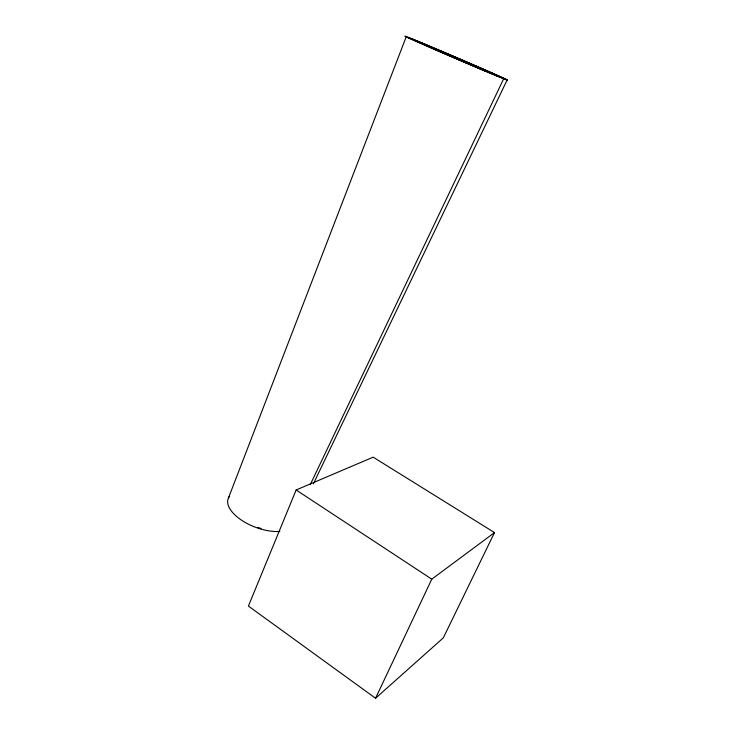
<?xml version="1.0" encoding="UTF-8"?>
<svg xmlns="http://www.w3.org/2000/svg" width="735" height="735" viewBox="0 0 735 735"><rect width="100%" height="100%" fill="white"/><g stroke="black" fill="none" stroke-linecap="round" stroke-linejoin="round"><path stroke-width="1.1" d="M406.244 36.75L227.997 499.184A35.445 17.061 20.8 0 0 243.193 521.262A35.445 17.061 20.8 0 0 279.879 531.442M296.141 489.969L248.412 606.072L375.557 698.25L443.306 637.87L494.499 532.581L373.159 457.161L296.141 489.969L431.776 579.171L494.499 532.581M375.557 698.25L431.776 579.171M310.216 484.733L503.723 78.663M313.404 483.768L507.15 79.968A55.107 0.579 23.2 0 0 437.288 49.42A55.107 0.579 23.2 0 0 426.226 45.781A55.107 0.579 23.2 0 0 507.15 79.968M497.255 75.742L495.105 74.602M433.99 48.372L431.62 47.279M433.126 48.014L438.216 50.145M430.333 46.902L427.889 46.029L441.34 52.084M490.3 72.967L499.093 76.532L490.842 72.682M496.612 75.586L475.784 66.894M432.217 47.665L428.551 46.14M417.186 41.059L420.852 42.556A53.251 0.56 23.2 0 1 500.434 76.734A53.251 0.56 23.2 0 1 462.894 61.565A53.251 0.56 23.2 0 1 409.23 37.862L417.893 41.592M436.847 49.539L444.721 52.856M426.034 45.083L428.983 46.333M443.71 52.405L460.771 59.654M484.916 70.762L466.863 63.1M419.602 42.088L412.206 39.056L415.606 40.6M419.373 41.978L425.179 44.458M451.804 55.814L469.619 63.412M423.296 43.916L426.282 45.193M420.337 42.667L423.332 43.944M457.354 59.057L467.047 63.201M469.316 63.311L478.237 67.142M425.014 44.394L427.935 45.653M417.526 41.445L420.512 42.731M448.139 55.079L457.694 59.177M477.511 66.848L485.964 70.505M427.586 45.506L430.361 46.7M440.081 51.56L448.975 55.41M484.843 70.036L492.294 73.289M429.837 46.489L432.272 47.554M435.359 49.438L429.754 46.829L433.328 48.142L432.814 47.821M261.054 528.465A34.251 16.492 20.8 0 1 257.764 527.436M228.401 498.137A35.445 17.061 20.8 0 1 229.623 496.217"/></g></svg>
